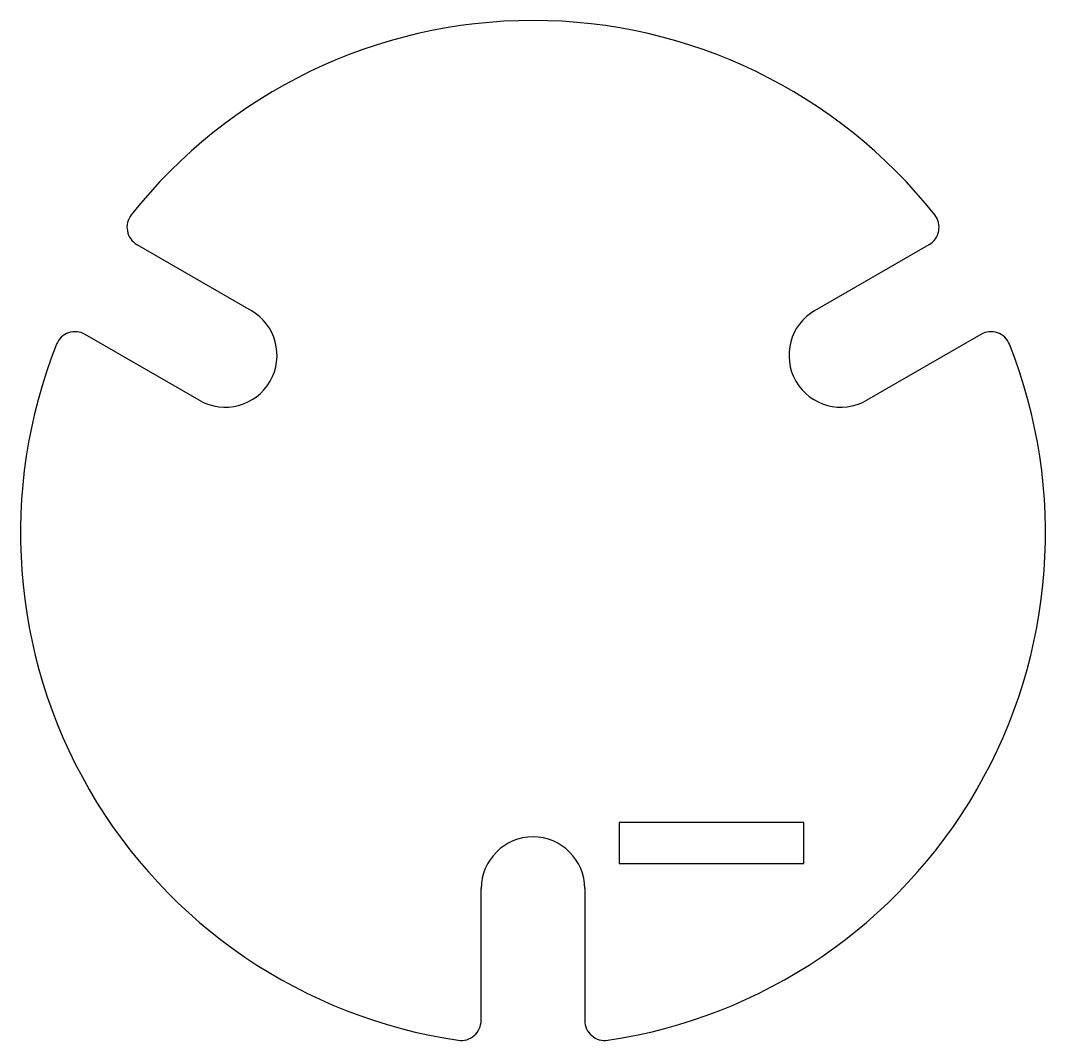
# Model space of a CAD drawing. Header units: millimetres. Extents: x -125 to 125, y -124 to 125.
import ezdxf

# ---------------------------------------------------------------- set-up
doc = ezdxf.new("R2010")
doc.units = ezdxf.units.MM

msp = doc.modelspace()

# ---------------------------------------------------------------- linework, layer by layer
at = {"color": 7, "linetype": 'Continuous', "lineweight": 25}
for p, q in [((-96.5, 70.3), (-68.69, 54.23)), ((68.69, 54.23), (96.5, 70.3)), ((-81.31, 32.37), (-109.13, 48.42)), ((109.13, 48.42), (81.31, 32.37)), ((66, -70.5), (21, -70.5)), ((21, -70.5), (21, -80.5)), ((66, -80.5), (66, -70.5)), ((21, -80.5), (66, -80.5)), ((-12.63, -118.72), (-12.62, -86.6)), ((12.62, -86.6), (12.63, -118.72))]:
    msp.add_line(p, q, dxfattribs=at)
for centre, radius, start, end in [((0, 0), 124.88, 38.3882, 141.6118), ((-94.06, 74.52), 4.87, 141.6118, 239.9903), ((94.06, 74.52), 4.88, 300.0097, 38.3882), ((-75, 43.3), 12.63, 240.0097, 59.9903), ((75, 43.3), 12.62, 120.0097, 299.9903), ((-111.56, 44.2), 4.87, 60.0097, 158.3882), ((111.56, 44.2), 4.87, 21.6118, 119.9903), ((0, 0), 124.88, 158.3882, 261.6118), ((0, 0), 124.88, 278.3882, 21.6118), ((0, -86.6), 12.62, 0.0097, 179.9903), ((-17.51, -118.72), 4.87, 261.6118, 359.9903), ((17.51, -118.72), 4.88, 180.0097, 278.3882)]:
    msp.add_arc(centre, radius, start, end, dxfattribs=at)

doc.saveas('drawing.dxf')
